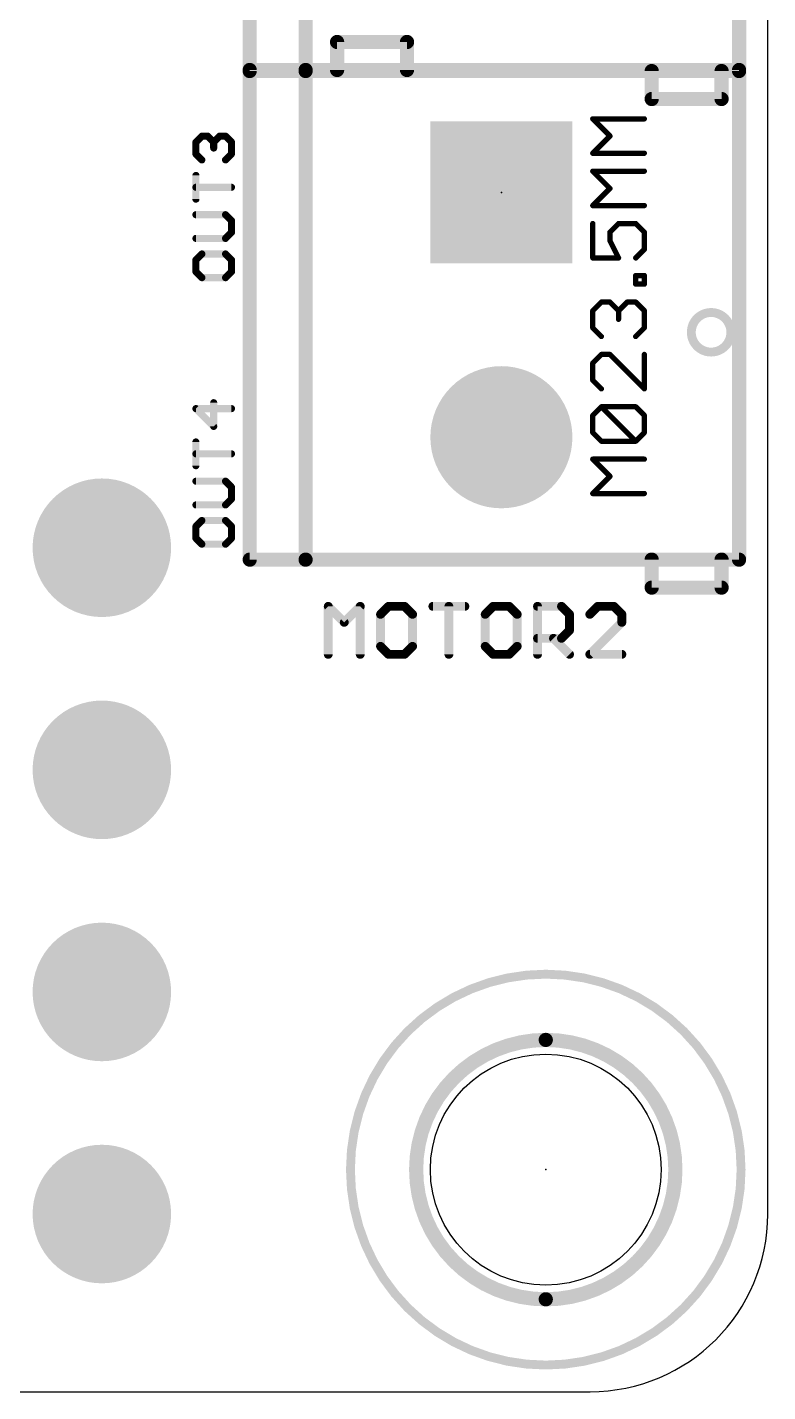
# Model space of a CAD drawing. Extents: x 0 to 3.5, y 0 to 1.5.
# Drawn here: x 3.083 to 3.5, y 0 to 0.768 of the extents above; entities that cross this region are included whole.
import ezdxf

# ---------------------------------------------------------------- set-up
doc = ezdxf.new("R2010")
doc.units = 0
for name, color, linetype in [('17', 82, 'CONTINUOUS'), ('20', 7, 'CONTINUOUS'), ('21', 253, 'CONTINUOUS'), ('23', 7, 'CONTINUOUS'), ('25', 253, 'CONTINUOUS'), ('27', 253, 'CONTINUOUS'), ('39', 22, 'CONTINUOUS'), ('41', 22, 'CONTINUOUS'), ('42', 175, 'CONTINUOUS'), ('51', 253, 'CONTINUOUS')]:
    doc.layers.add(name, color=color, linetype=linetype)

# ---------------------------------------------------------------- blocks, each defined once
blk = doc.blocks.new('ROUNDP')
at = {"const_width": 0.5}
blk.add_lwpolyline([(0, -0.25, 1), (0, 0.25, 1), (0, -0.25)], format="xyb", dxfattribs=at)
blk = doc.blocks.new('SQUAREP')
blk.add_solid([(-0.5, -0.5), (0.5, -0.5), (-0.5, 0.5), (0.5, 0.5)])

msp = doc.modelspace()

# ---------------------------------------------------------------- linework, layer by layer
at = {"layer": '20'}
for p, q in [((3.5, 0.1), (3.5, 1.4)), ((0.1, 0), (3.4, 0))]:
    msp.add_line(p, q, dxfattribs=at)
msp.add_circle((3.375, 0.125), 0.065, dxfattribs=at)
msp.add_arc((3.4, 0.1), 0.1, 270, 0, dxfattribs=at)
at = {"layer": '21'}
for points, const_width in [([(3.208268, 0.743307), (3.208268, 1.018898)], 0.008), ([(3.239764, 0.743307), (3.239764, 1.018898)], 0.008), ([(3.483858, 1.018898), (3.483858, 0.743307)], 0.008), ([(3.208268, 0.468307), (3.208268, 0.743898)], 0.008), ([(3.208268, 0.743898), (3.239764, 0.743898)], 0.008), ([(3.239764, 0.743307), (3.208268, 0.743307)], 0.008), ([(3.239764, 0.743898), (3.483858, 0.743898)], 0.008), ([(3.239764, 0.468307), (3.239764, 0.743898)], 0.008), ([(3.483858, 0.743307), (3.239764, 0.743307)], 0.008), ([(3.483858, 0.743898), (3.483858, 0.468307)], 0.008), ([(3.177983, 0.703305), (3.181319, 0.706641)], 0.004), ([(3.181319, 0.706641), (3.184655, 0.706641)], 0.004), ([(3.184655, 0.706641), (3.187992, 0.703305)], 0.004), ([(3.187992, 0.703305), (3.191328, 0.706641)], 0.004), ([(3.191328, 0.706641), (3.194664, 0.706641)], 0.004), ([(3.194664, 0.706641), (3.198, 0.703305)], 0.004), ([(3.177983, 0.696633), (3.177983, 0.703305)], 0.004), ([(3.187992, 0.703305), (3.187992, 0.699969)], 0.004), ([(3.198, 0.703305), (3.198, 0.696633)], 0.004), ([(3.181319, 0.693296), (3.177983, 0.696633)], 0.004), ([(3.198, 0.696633), (3.194664, 0.693296)], 0.004), ([(3.177983, 0.671198), (3.177983, 0.684542)], 0.004), ([(3.198, 0.67787), (3.177983, 0.67787)], 0.004), ([(3.194664, 0.662444), (3.177983, 0.662444)], 0.004), ([(3.198, 0.659107), (3.194664, 0.662444)], 0.004), ([(3.198, 0.652435), (3.198, 0.659107)], 0.004), ([(3.194664, 0.649099), (3.198, 0.652435)], 0.004), ([(3.177983, 0.649099), (3.194664, 0.649099)], 0.004), ([(3.181319, 0.640345), (3.177983, 0.637008)], 0.004), ([(3.177983, 0.637008), (3.177983, 0.630336)], 0.004), ([(3.194664, 0.640345), (3.181319, 0.640345)], 0.004), ([(3.198, 0.637008), (3.194664, 0.640345)], 0.004), ([(3.198, 0.630336), (3.198, 0.637008)], 0.004), ([(3.177983, 0.630336), (3.181319, 0.627)], 0.004), ([(3.194664, 0.627), (3.198, 0.630336)], 0.004), ([(3.181319, 0.627), (3.194664, 0.627)], 0.004), ([(3.198, 0.553305), (3.177983, 0.553305)], 0.004), ([(3.177983, 0.553305), (3.187992, 0.543296)], 0.004), ([(3.187992, 0.543296), (3.187992, 0.556641)], 0.004), ([(3.177983, 0.521198), (3.177983, 0.534542)], 0.004), ([(3.198, 0.52787), (3.177983, 0.52787)], 0.004), ([(3.194664, 0.512444), (3.177983, 0.512444)], 0.004), ([(3.198, 0.509107), (3.194664, 0.512444)], 0.004), ([(3.198, 0.502435), (3.198, 0.509107)], 0.004), ([(3.177983, 0.499099), (3.194664, 0.499099)], 0.004), ([(3.194664, 0.499099), (3.198, 0.502435)], 0.004), ([(3.181319, 0.490345), (3.177983, 0.487008)], 0.004), ([(3.194664, 0.490345), (3.181319, 0.490345)], 0.004), ([(3.198, 0.487008), (3.194664, 0.490345)], 0.004), ([(3.177983, 0.487008), (3.177983, 0.480336)], 0.004), ([(3.198, 0.480336), (3.198, 0.487008)], 0.004), ([(3.177983, 0.480336), (3.181319, 0.477)], 0.004), ([(3.181319, 0.477), (3.194664, 0.477)], 0.004), ([(3.194664, 0.477), (3.198, 0.480336)], 0.004), ([(3.239764, 0.468307), (3.208268, 0.468307)], 0.008), ([(3.483858, 0.468307), (3.239764, 0.468307)], 0.008)]:
    msp.add_lwpolyline(points, dxfattribs=dict(at, const_width=const_width))
for points, const_width in [([(3.210268, 0.743898, 1), (3.206268, 0.743898)], 0.004), ([(3.208268, 0.745898, 1), (3.208268, 0.741898)], 0.004), ([(3.208268, 0.745307, 1), (3.208268, 0.741307)], 0.004), ([(3.206268, 0.743307, 1), (3.210268, 0.743307)], 0.004), ([(3.239764, 0.745898, 1), (3.239764, 0.741898)], 0.004), ([(3.241764, 0.743898, 1), (3.237764, 0.743898)], 0.004), ([(3.239764, 0.745307, 1), (3.239764, 0.741307)], 0.004), ([(3.237764, 0.743307, 1), (3.241764, 0.743307)], 0.004), ([(3.239764, 0.741898, 1), (3.239764, 0.745898)], 0.004), ([(3.239764, 0.741307, 1), (3.239764, 0.745307)], 0.004), ([(3.485858, 0.743898, 1), (3.481858, 0.743898)], 0.004), ([(3.481858, 0.743307, 1), (3.485858, 0.743307)], 0.004), ([(3.483858, 0.741898, 1), (3.483858, 0.745898)], 0.004), ([(3.483858, 0.741307, 1), (3.483858, 0.745307)], 0.004), ([(3.181319, 0.707641, 1), (3.181319, 0.705641)], 0.002), ([(3.182026, 0.705934, 1), (3.180612, 0.707348)], 0.002), ([(3.185362, 0.707348, 1), (3.183948, 0.705934)], 0.002), ([(3.184655, 0.705641, 1), (3.184655, 0.707641)], 0.002), ([(3.191328, 0.707641, 1), (3.191328, 0.705641)], 0.002), ([(3.192035, 0.705934, 1), (3.190621, 0.707348)], 0.002), ([(3.195371, 0.707348, 1), (3.193957, 0.705934)], 0.002), ([(3.194664, 0.705641, 1), (3.194664, 0.707641)], 0.002), ([(3.178983, 0.703305, 1), (3.176983, 0.703305)], 0.002), ([(3.177276, 0.704012, 1), (3.17869, 0.702598)], 0.002), ([(3.187284, 0.704012, 1), (3.188699, 0.702598)], 0.002), ([(3.188992, 0.703305, 1), (3.186992, 0.703305)], 0.002), ([(3.186992, 0.699969, 1), (3.188992, 0.699969)], 0.002), ([(3.187284, 0.702598, 1), (3.188699, 0.704012)], 0.002), ([(3.199, 0.703305, 1), (3.197, 0.703305)], 0.002), ([(3.197293, 0.702598, 1), (3.198707, 0.704012)], 0.002), ([(3.17869, 0.69734, 1), (3.177276, 0.695925)], 0.002), ([(3.176983, 0.696633, 1), (3.178983, 0.696633)], 0.002), ([(3.180612, 0.692589, 1), (3.182026, 0.694004)], 0.002), ([(3.193957, 0.694003, 1), (3.195371, 0.692589)], 0.002), ([(3.197, 0.696633, 1), (3.199, 0.696633)], 0.002), ([(3.198707, 0.695925, 1), (3.197293, 0.69734)], 0.002), ([(3.178983, 0.684542, 1), (3.176983, 0.684542)], 0.002), ([(3.177983, 0.67887, 1), (3.177983, 0.67687)], 0.002), ([(3.198, 0.67687, 1), (3.198, 0.67887)], 0.002), ([(3.176983, 0.671198, 1), (3.178983, 0.671198)], 0.002), ([(3.177983, 0.663444, 1), (3.177983, 0.661444)], 0.002), ([(3.195371, 0.663151, 1), (3.193957, 0.661736)], 0.002), ([(3.194664, 0.661444, 1), (3.194664, 0.663444)], 0.002), ([(3.199, 0.659107, 1), (3.197, 0.659107)], 0.002), ([(3.197293, 0.6584, 1), (3.198707, 0.659814)], 0.002), ([(3.197, 0.652435, 1), (3.199, 0.652435)], 0.002), ([(3.198707, 0.651728, 1), (3.197293, 0.653142)], 0.002), ([(3.177983, 0.650099, 1), (3.177983, 0.648099)], 0.002), ([(3.193957, 0.649806, 1), (3.195371, 0.648392)], 0.002), ([(3.194664, 0.648099, 1), (3.194664, 0.650099)], 0.002), ([(3.178983, 0.637008, 1), (3.176983, 0.637008)], 0.002), ([(3.177276, 0.637716, 1), (3.17869, 0.636301)], 0.002), ([(3.181319, 0.641345, 1), (3.181319, 0.639345)], 0.002), ([(3.182026, 0.639638, 1), (3.180612, 0.641052)], 0.002), ([(3.195371, 0.641052, 1), (3.193957, 0.639638)], 0.002), ([(3.194664, 0.639345, 1), (3.194664, 0.641345)], 0.002), ([(3.199, 0.637008, 1), (3.197, 0.637008)], 0.002), ([(3.197293, 0.636301, 1), (3.198707, 0.637716)], 0.002), ([(3.17869, 0.631043, 1), (3.177276, 0.629629)], 0.002), ([(3.176983, 0.630336, 1), (3.178983, 0.630336)], 0.002), ([(3.197, 0.630336, 1), (3.199, 0.630336)], 0.002), ([(3.198707, 0.629629, 1), (3.197293, 0.631043)], 0.002), ([(3.181319, 0.628, 1), (3.181319, 0.626)], 0.002), ([(3.180612, 0.626293, 1), (3.182026, 0.627707)], 0.002), ([(3.193957, 0.627707, 1), (3.195371, 0.626293)], 0.002), ([(3.194664, 0.626, 1), (3.194664, 0.628)], 0.002), ([(3.177983, 0.554305, 1), (3.177983, 0.552305)], 0.002), ([(3.17869, 0.554012, 1), (3.177276, 0.552598)], 0.002), ([(3.188992, 0.556641, 1), (3.186992, 0.556641)], 0.002), ([(3.198, 0.552305, 1), (3.198, 0.554305)], 0.002), ([(3.186992, 0.543296, 1), (3.188992, 0.543296)], 0.002), ([(3.187284, 0.542589, 1), (3.188699, 0.544003)], 0.002), ([(3.178983, 0.534542, 1), (3.176983, 0.534542)], 0.002), ([(3.177983, 0.52887, 1), (3.177983, 0.52687)], 0.002), ([(3.198, 0.52687, 1), (3.198, 0.52887)], 0.002), ([(3.176983, 0.521198, 1), (3.178983, 0.521198)], 0.002), ([(3.177983, 0.513444, 1), (3.177983, 0.511444)], 0.002), ([(3.195371, 0.513151, 1), (3.193957, 0.511736)], 0.002), ([(3.194664, 0.511444, 1), (3.194664, 0.513444)], 0.002), ([(3.199, 0.509107, 1), (3.197, 0.509107)], 0.002), ([(3.197293, 0.5084, 1), (3.198707, 0.509814)], 0.002), ([(3.177983, 0.500099, 1), (3.177983, 0.498099)], 0.002), ([(3.193957, 0.499806, 1), (3.195371, 0.498392)], 0.002), ([(3.194664, 0.498099, 1), (3.194664, 0.500099)], 0.002), ([(3.197, 0.502435, 1), (3.199, 0.502435)], 0.002), ([(3.198707, 0.501728, 1), (3.197293, 0.503142)], 0.002), ([(3.181319, 0.491345, 1), (3.181319, 0.489345)], 0.002), ([(3.182026, 0.489638, 1), (3.180612, 0.491052)], 0.002), ([(3.195371, 0.491052, 1), (3.193957, 0.489638)], 0.002), ([(3.194664, 0.489345, 1), (3.194664, 0.491345)], 0.002), ([(3.178983, 0.487008, 1), (3.176983, 0.487008)], 0.002), ([(3.177276, 0.487716, 1), (3.17869, 0.486301)], 0.002), ([(3.199, 0.487008, 1), (3.197, 0.487008)], 0.002), ([(3.197293, 0.486301, 1), (3.198707, 0.487716)], 0.002), ([(3.17869, 0.481043, 1), (3.177276, 0.479629)], 0.002), ([(3.176983, 0.480336, 1), (3.178983, 0.480336)], 0.002), ([(3.181319, 0.478, 1), (3.181319, 0.476)], 0.002), ([(3.180612, 0.476293, 1), (3.182026, 0.477707)], 0.002), ([(3.193957, 0.477707, 1), (3.195371, 0.476293)], 0.002), ([(3.194664, 0.476, 1), (3.194664, 0.478)], 0.002), ([(3.197, 0.480336, 1), (3.199, 0.480336)], 0.002), ([(3.198707, 0.479629, 1), (3.197293, 0.481043)], 0.002), ([(3.208268, 0.470307, 1), (3.208268, 0.466307)], 0.004), ([(3.206268, 0.468307, 1), (3.210268, 0.468307)], 0.004), ([(3.239764, 0.470307, 1), (3.239764, 0.466307)], 0.004), ([(3.237764, 0.468307, 1), (3.241764, 0.468307)], 0.004), ([(3.239764, 0.466307, 1), (3.239764, 0.470307)], 0.004), ([(3.481858, 0.468307, 1), (3.485858, 0.468307)], 0.004), ([(3.483858, 0.466307, 1), (3.483858, 0.470307)], 0.004)]:
    msp.add_lwpolyline(points, format="xyb", dxfattribs=dict(at, const_width=const_width))
at = {"layer": '23'}
for p in [(3.35, 0.675), (3.375, 0.125)]:
    msp.add_point(p, dxfattribs=at)
at = {"layer": '25', "const_width": 0.005}
for points in [[(3.2525, 0.415), (3.2525, 0.442023)], [(3.2525, 0.442023), (3.261508, 0.433015)], [(3.261508, 0.433015), (3.270515, 0.442023)], [(3.270515, 0.442023), (3.270515, 0.415)], [(3.286469, 0.442023), (3.281965, 0.437519)], [(3.281965, 0.437519), (3.281965, 0.419504)], [(3.295477, 0.442023), (3.286469, 0.442023)], [(3.299981, 0.437519), (3.295477, 0.442023)], [(3.299981, 0.419504), (3.299981, 0.437519)], [(3.31143, 0.442023), (3.329446, 0.442023)], [(3.320438, 0.415), (3.320438, 0.442023)], [(3.345399, 0.442023), (3.340896, 0.437519)], [(3.340896, 0.437519), (3.340896, 0.419504)], [(3.354407, 0.442023), (3.345399, 0.442023)], [(3.358911, 0.437519), (3.354407, 0.442023)], [(3.358911, 0.419504), (3.358911, 0.437519)], [(3.370361, 0.415), (3.370361, 0.442023)], [(3.370361, 0.442023), (3.383872, 0.442023)], [(3.383872, 0.442023), (3.388376, 0.437519)], [(3.388376, 0.437519), (3.388376, 0.428511)], [(3.40433, 0.442023), (3.399826, 0.437519)], [(3.413337, 0.442023), (3.40433, 0.442023)], [(3.417841, 0.437519), (3.413337, 0.442023)], [(3.417841, 0.433015), (3.417841, 0.437519)], [(3.388376, 0.428511), (3.383872, 0.424008)], [(3.399826, 0.415), (3.417841, 0.433015)], [(3.383872, 0.424008), (3.370361, 0.424008)], [(3.379368, 0.424008), (3.388376, 0.415)], [(3.281965, 0.419504), (3.286469, 0.415)], [(3.286469, 0.415), (3.295477, 0.415)], [(3.295477, 0.415), (3.299981, 0.419504)], [(3.340896, 0.419504), (3.345399, 0.415)], [(3.345399, 0.415), (3.354407, 0.415)], [(3.354407, 0.415), (3.358911, 0.419504)], [(3.417841, 0.415), (3.399826, 0.415)]]:
    msp.add_lwpolyline(points, dxfattribs=at)
at = {"layer": '25', "const_width": 0.0025}
for points in [[(3.25375, 0.442023, 1), (3.25125, 0.442023)], [(3.253384, 0.442907, 1), (3.251616, 0.441139)], [(3.271765, 0.442023, 1), (3.269265, 0.442023)], [(3.271399, 0.441139, 1), (3.269632, 0.442907)], [(3.283215, 0.437519, 1), (3.280715, 0.437519)], [(3.281081, 0.438403, 1), (3.282849, 0.436635)], [(3.286469, 0.443273, 1), (3.286469, 0.440773)], [(3.287353, 0.441139, 1), (3.285585, 0.442907)], [(3.29636, 0.442907, 1), (3.294593, 0.441139)], [(3.295477, 0.440773, 1), (3.295477, 0.443273)], [(3.301231, 0.437519, 1), (3.298731, 0.437519)], [(3.299097, 0.436635, 1), (3.300864, 0.438403)], [(3.31143, 0.443273, 1), (3.31143, 0.440773)], [(3.321688, 0.442023, 1), (3.319188, 0.442023)], [(3.329446, 0.440773, 1), (3.329446, 0.443273)], [(3.342146, 0.437519, 1), (3.339646, 0.437519)], [(3.340012, 0.438403, 1), (3.341779, 0.436635)], [(3.345399, 0.443273, 1), (3.345399, 0.440773)], [(3.346283, 0.441139, 1), (3.344515, 0.442907)], [(3.355291, 0.442907, 1), (3.353523, 0.441139)], [(3.354407, 0.440773, 1), (3.354407, 0.443273)], [(3.360161, 0.437519, 1), (3.357661, 0.437519)], [(3.358027, 0.436635, 1), (3.359795, 0.438403)], [(3.371611, 0.442023, 1), (3.369111, 0.442023)], [(3.370361, 0.443273, 1), (3.370361, 0.440773)], [(3.384756, 0.442907, 1), (3.382988, 0.441139)], [(3.383872, 0.440773, 1), (3.383872, 0.443273)], [(3.389626, 0.437519, 1), (3.387126, 0.437519)], [(3.387492, 0.436635, 1), (3.38926, 0.438403)], [(3.398942, 0.438403, 1), (3.40071, 0.436635)], [(3.40433, 0.443273, 1), (3.40433, 0.440773)], [(3.405214, 0.441139, 1), (3.403446, 0.442907)], [(3.414221, 0.442907, 1), (3.412453, 0.441139)], [(3.413337, 0.440773, 1), (3.413337, 0.443273)], [(3.419091, 0.437519, 1), (3.416591, 0.437519)], [(3.416957, 0.436635, 1), (3.418725, 0.438403)], [(3.260624, 0.433899, 1), (3.262392, 0.432131)], [(3.260624, 0.432131, 1), (3.262392, 0.433899)], [(3.38926, 0.427628, 1), (3.387492, 0.429395)], [(3.416591, 0.433015, 1), (3.419091, 0.433015)], [(3.418725, 0.432131, 1), (3.416957, 0.433899)], [(3.370361, 0.425258, 1), (3.370361, 0.422758)], [(3.380252, 0.424892, 1), (3.378484, 0.423124)], [(3.382988, 0.424892, 1), (3.384756, 0.423124)], [(3.383872, 0.422758, 1), (3.383872, 0.425258)], [(3.387126, 0.428511, 1), (3.389626, 0.428511)], [(3.25125, 0.415, 1), (3.25375, 0.415)], [(3.269265, 0.415, 1), (3.271765, 0.415)], [(3.282849, 0.420388, 1), (3.281081, 0.41862)], [(3.280715, 0.419504, 1), (3.283215, 0.419504)], [(3.286469, 0.41625, 1), (3.286469, 0.41375)], [(3.285585, 0.414116, 1), (3.287353, 0.415884)], [(3.294593, 0.415884, 1), (3.29636, 0.414116)], [(3.295477, 0.41375, 1), (3.295477, 0.41625)], [(3.298731, 0.419504, 1), (3.301231, 0.419504)], [(3.300864, 0.41862, 1), (3.299097, 0.420388)], [(3.319188, 0.415, 1), (3.321688, 0.415)], [(3.341779, 0.420388, 1), (3.340012, 0.41862)], [(3.339646, 0.419504, 1), (3.342146, 0.419504)], [(3.345399, 0.41625, 1), (3.345399, 0.41375)], [(3.344515, 0.414116, 1), (3.346283, 0.415884)], [(3.353523, 0.415884, 1), (3.355291, 0.414116)], [(3.354407, 0.41375, 1), (3.354407, 0.41625)], [(3.357661, 0.419504, 1), (3.360161, 0.419504)], [(3.359795, 0.41862, 1), (3.358027, 0.420388)], [(3.369111, 0.415, 1), (3.371611, 0.415)], [(3.387492, 0.414116, 1), (3.38926, 0.415884)], [(3.399826, 0.41625, 1), (3.399826, 0.41375)], [(3.398942, 0.415884, 1), (3.40071, 0.414116)], [(3.417841, 0.41375, 1), (3.417841, 0.41625)]]:
    msp.add_lwpolyline(points, format="xyb", dxfattribs=at)
at = {"layer": '27', "const_width": 0.003}
for points in [[(3.41115, 0.70671), (3.401475, 0.716385)], [(3.401475, 0.716385), (3.4305, 0.716385)], [(3.401475, 0.697035), (3.41115, 0.70671)], [(3.4305, 0.697035), (3.401475, 0.697035)], [(3.41115, 0.677244), (3.401475, 0.686919)], [(3.401475, 0.686919), (3.4305, 0.686919)], [(3.401475, 0.66757), (3.41115, 0.677244)], [(3.4305, 0.66757), (3.401475, 0.66757)], [(3.401475, 0.657454), (3.401475, 0.638104)], [(3.41115, 0.652617), (3.415988, 0.657454)], [(3.41115, 0.647779), (3.41115, 0.652617)], [(3.415988, 0.657454), (3.425663, 0.657454)], [(3.425663, 0.657454), (3.4305, 0.652617)], [(3.4305, 0.652617), (3.4305, 0.642942)], [(3.415988, 0.638104), (3.41115, 0.647779)], [(3.401475, 0.638104), (3.415988, 0.638104)], [(3.4305, 0.642942), (3.425663, 0.638104)], [(3.425663, 0.623372), (3.425663, 0.628209)], [(3.425663, 0.628209), (3.4305, 0.628209)], [(3.4305, 0.628209), (3.4305, 0.623372)], [(3.4305, 0.623372), (3.425663, 0.623372)], [(3.401475, 0.608419), (3.406313, 0.613257)], [(3.406313, 0.613257), (3.41115, 0.613257)], [(3.41115, 0.613257), (3.415988, 0.608419)], [(3.415988, 0.608419), (3.420825, 0.613257)], [(3.420825, 0.613257), (3.425663, 0.613257)], [(3.425663, 0.613257), (3.4305, 0.608419)], [(3.401475, 0.598744), (3.401475, 0.608419)], [(3.415988, 0.608419), (3.415988, 0.603582)], [(3.4305, 0.608419), (3.4305, 0.598744)], [(3.406313, 0.593907), (3.401475, 0.598744)], [(3.4305, 0.598744), (3.425663, 0.593907)], [(3.406313, 0.583791), (3.401475, 0.578954)], [(3.41115, 0.583791), (3.406313, 0.583791)], [(3.4305, 0.564442), (3.41115, 0.583791)], [(3.4305, 0.583791), (3.4305, 0.564442)], [(3.401475, 0.578954), (3.401475, 0.569279)], [(3.401475, 0.569279), (3.406313, 0.564442)], [(3.401475, 0.549489), (3.406313, 0.554326)], [(3.406313, 0.554326), (3.425663, 0.554326)], [(3.425663, 0.534976), (3.406313, 0.554326)], [(3.425663, 0.554326), (3.4305, 0.549489)], [(3.401475, 0.539814), (3.401475, 0.549489)], [(3.4305, 0.549489), (3.4305, 0.539814)], [(3.406313, 0.534976), (3.401475, 0.539814)], [(3.4305, 0.539814), (3.425663, 0.534976)], [(3.425663, 0.534976), (3.406313, 0.534976)], [(3.41115, 0.515186), (3.401475, 0.524861)], [(3.401475, 0.524861), (3.4305, 0.524861)], [(3.401475, 0.505511), (3.41115, 0.515186)], [(3.4305, 0.505511), (3.401475, 0.505511)]]:
    msp.add_lwpolyline(points, dxfattribs=at)
at = {"layer": '27', "const_width": 0.0015}
for points in [[(3.402006, 0.716915, 1), (3.400945, 0.715854)], [(3.401475, 0.717135, 1), (3.401475, 0.715635)], [(3.4305, 0.715635, 1), (3.4305, 0.717135)], [(3.411681, 0.706179, 1), (3.41062, 0.70724)], [(3.41062, 0.706179, 1), (3.411681, 0.70724)], [(3.401475, 0.697785, 1), (3.401475, 0.696285)], [(3.400945, 0.697565, 1), (3.402006, 0.696504)], [(3.4305, 0.696285, 1), (3.4305, 0.697785)], [(3.402006, 0.68745, 1), (3.400945, 0.686389)], [(3.401475, 0.687669, 1), (3.401475, 0.686169)], [(3.4305, 0.686169, 1), (3.4305, 0.687669)], [(3.411681, 0.676714, 1), (3.41062, 0.677775)], [(3.41062, 0.676714, 1), (3.411681, 0.677775)], [(3.401475, 0.66832, 1), (3.401475, 0.66682)], [(3.400945, 0.6681, 1), (3.402006, 0.667039)], [(3.4305, 0.66682, 1), (3.4305, 0.66832)], [(3.402225, 0.657454, 1), (3.400725, 0.657454)], [(3.4119, 0.652617, 1), (3.4104, 0.652617)], [(3.41062, 0.653147, 1), (3.411681, 0.652086)], [(3.415988, 0.658204, 1), (3.415988, 0.656704)], [(3.416518, 0.656924, 1), (3.415457, 0.657985)], [(3.426193, 0.657985, 1), (3.425132, 0.656924)], [(3.425663, 0.656704, 1), (3.425663, 0.658204)], [(3.43125, 0.652617, 1), (3.42975, 0.652617)], [(3.42997, 0.652086, 1), (3.43103, 0.653147)], [(3.411821, 0.648115, 1), (3.410479, 0.647444)], [(3.4104, 0.647779, 1), (3.4119, 0.647779)], [(3.401475, 0.638854, 1), (3.401475, 0.637354)], [(3.400725, 0.638104, 1), (3.402225, 0.638104)], [(3.415317, 0.637769, 1), (3.416659, 0.63844)], [(3.415988, 0.637354, 1), (3.415988, 0.638854)], [(3.425132, 0.638635, 1), (3.426193, 0.637574)], [(3.42975, 0.642942, 1), (3.43125, 0.642942)], [(3.43103, 0.642411, 1), (3.42997, 0.643472)], [(3.426413, 0.628209, 1), (3.424913, 0.628209)], [(3.425663, 0.628959, 1), (3.425663, 0.627459)], [(3.43125, 0.628209, 1), (3.42975, 0.628209)], [(3.4305, 0.627459, 1), (3.4305, 0.628959)], [(3.425663, 0.624122, 1), (3.425663, 0.622622)], [(3.424913, 0.623372, 1), (3.426413, 0.623372)], [(3.42975, 0.623372, 1), (3.43125, 0.623372)], [(3.4305, 0.622622, 1), (3.4305, 0.624122)], [(3.406313, 0.614007, 1), (3.406313, 0.612507)], [(3.406843, 0.612726, 1), (3.405782, 0.613787)], [(3.411681, 0.613787, 1), (3.41062, 0.612726)], [(3.41115, 0.612507, 1), (3.41115, 0.614007)], [(3.420825, 0.614007, 1), (3.420825, 0.612507)], [(3.421356, 0.612726, 1), (3.420295, 0.613787)], [(3.426193, 0.613787, 1), (3.425132, 0.612726)], [(3.425663, 0.612507, 1), (3.425663, 0.614007)], [(3.402225, 0.608419, 1), (3.400725, 0.608419)], [(3.400945, 0.608949, 1), (3.402006, 0.607889)], [(3.416738, 0.608419, 1), (3.415238, 0.608419)], [(3.415457, 0.608949, 1), (3.416518, 0.607889)], [(3.415457, 0.607889, 1), (3.416518, 0.608949)], [(3.43125, 0.608419, 1), (3.42975, 0.608419)], [(3.42997, 0.607889, 1), (3.43103, 0.608949)], [(3.400725, 0.598744, 1), (3.402225, 0.598744)], [(3.402006, 0.599274, 1), (3.400945, 0.598214)], [(3.415238, 0.603582, 1), (3.416738, 0.603582)], [(3.42975, 0.598744, 1), (3.43125, 0.598744)], [(3.43103, 0.598214, 1), (3.42997, 0.599274)], [(3.405782, 0.593376, 1), (3.406843, 0.594437)], [(3.425132, 0.594437, 1), (3.426193, 0.593376)], [(3.406313, 0.584541, 1), (3.406313, 0.583041)], [(3.406843, 0.583261, 1), (3.405782, 0.584322)], [(3.411681, 0.584322, 1), (3.41062, 0.583261)], [(3.41115, 0.583041, 1), (3.41115, 0.584541)], [(3.43125, 0.583791, 1), (3.42975, 0.583791)], [(3.402225, 0.578954, 1), (3.400725, 0.578954)], [(3.400945, 0.579484, 1), (3.402006, 0.578424)], [(3.400725, 0.569279, 1), (3.402225, 0.569279)], [(3.402006, 0.569809, 1), (3.400945, 0.568749)], [(3.405782, 0.563911, 1), (3.406843, 0.564972)], [(3.42975, 0.564442, 1), (3.43125, 0.564442)], [(3.42997, 0.563911, 1), (3.43103, 0.564972)], [(3.406313, 0.555076, 1), (3.406313, 0.553576)], [(3.406843, 0.554856, 1), (3.405782, 0.553796)], [(3.406843, 0.553796, 1), (3.405782, 0.554856)], [(3.426193, 0.554856, 1), (3.425132, 0.553796)], [(3.425663, 0.553576, 1), (3.425663, 0.555076)], [(3.402225, 0.549489, 1), (3.400725, 0.549489)], [(3.400945, 0.550019, 1), (3.402006, 0.548958)], [(3.43125, 0.549489, 1), (3.42975, 0.549489)], [(3.42997, 0.548958, 1), (3.43103, 0.550019)], [(3.402006, 0.540344, 1), (3.400945, 0.539283)], [(3.400725, 0.539814, 1), (3.402225, 0.539814)], [(3.42975, 0.539814, 1), (3.43125, 0.539814)], [(3.43103, 0.539283, 1), (3.42997, 0.540344)], [(3.406313, 0.535726, 1), (3.406313, 0.534226)], [(3.405782, 0.534446, 1), (3.406843, 0.535507)], [(3.425132, 0.535507, 1), (3.426193, 0.534446)], [(3.425132, 0.534446, 1), (3.426193, 0.535507)], [(3.425663, 0.534226, 1), (3.425663, 0.535726)], [(3.401475, 0.525611, 1), (3.401475, 0.524111)], [(3.402006, 0.525391, 1), (3.400945, 0.524331)], [(3.4305, 0.524111, 1), (3.4305, 0.525611)], [(3.411681, 0.514656, 1), (3.41062, 0.515716)], [(3.41062, 0.514656, 1), (3.411681, 0.515716)], [(3.401475, 0.506261, 1), (3.401475, 0.504761)], [(3.4305, 0.504761, 1), (3.4305, 0.506261)], [(3.400945, 0.506042, 1), (3.402006, 0.504981)]]:
    msp.add_lwpolyline(points, format="xyb", dxfattribs=at)
at = {"layer": '39', "const_width": 0.005}
msp.add_lwpolyline([(3.375, 0.015, 1), (3.375, 0.235, 1), (3.375, 0.015)], format="xyb", dxfattribs=at)
at = {"layer": '41'}
for points, const_width in [([(3.375, 0.198, 1), (3.375, 0.052)], 0.008), ([(3.375, 0.052, 1), (3.375, 0.198)], 0.008), ([(3.375, 0.2, 1), (3.375, 0.196)], 0.004), ([(3.375, 0.196, 1), (3.375, 0.2)], 0.004), ([(3.375, 0.054, 1), (3.375, 0.05)], 0.004), ([(3.375, 0.05, 1), (3.375, 0.054)], 0.004)]:
    msp.add_lwpolyline(points, format="xyb", dxfattribs=dict(at, const_width=const_width))
at = {"layer": '42'}
for points, const_width in [([(3.375, 0.198, 1), (3.375, 0.052)], 0.008), ([(3.375, 0.052, 1), (3.375, 0.198)], 0.008), ([(3.375, 0.2, 1), (3.375, 0.196)], 0.004), ([(3.375, 0.196, 1), (3.375, 0.2)], 0.004), ([(3.375, 0.054, 1), (3.375, 0.05)], 0.004), ([(3.375, 0.05, 1), (3.375, 0.054)], 0.004)]:
    msp.add_lwpolyline(points, format="xyb", dxfattribs=dict(at, const_width=const_width))
at = {"layer": '51', "const_width": 0.008}
for points in [[(3.29685, 0.759646), (3.25748, 0.759646)], [(3.25748, 0.759646), (3.25748, 0.743898)], [(3.29685, 0.743898), (3.29685, 0.759646)], [(3.434646, 0.727559), (3.434646, 0.743307)], [(3.474016, 0.743307), (3.474016, 0.727559)], [(3.474016, 0.727559), (3.434646, 0.727559)], [(3.434646, 0.452559), (3.434646, 0.468307)], [(3.474016, 0.468307), (3.474016, 0.452559)], [(3.474016, 0.452559), (3.434646, 0.452559)]]:
    msp.add_lwpolyline(points, dxfattribs=at)
at = {"layer": '51'}
for points, const_width in [([(3.25748, 0.761646, 1), (3.25748, 0.757646)], 0.004), ([(3.25948, 0.759646, 1), (3.25548, 0.759646)], 0.004), ([(3.29885, 0.759646, 1), (3.29485, 0.759646)], 0.004), ([(3.29685, 0.757646, 1), (3.29685, 0.761646)], 0.004), ([(3.25548, 0.743898, 1), (3.25948, 0.743898)], 0.004), ([(3.29485, 0.743898, 1), (3.29885, 0.743898)], 0.004), ([(3.436646, 0.743307, 1), (3.432646, 0.743307)], 0.004), ([(3.476016, 0.743307, 1), (3.472016, 0.743307)], 0.004), ([(3.434646, 0.729559, 1), (3.434646, 0.725559)], 0.004), ([(3.432646, 0.727559, 1), (3.436646, 0.727559)], 0.004), ([(3.472016, 0.727559, 1), (3.476016, 0.727559)], 0.004), ([(3.474016, 0.725559, 1), (3.474016, 0.729559)], 0.004), ([(3.46811, 0.585126, 1), (3.46811, 0.607394, 1), (3.46811, 0.585126)], 0.005), ([(3.436646, 0.468307, 1), (3.432646, 0.468307)], 0.004), ([(3.476016, 0.468307, 1), (3.472016, 0.468307)], 0.004), ([(3.434646, 0.454559, 1), (3.434646, 0.450559)], 0.004), ([(3.432646, 0.452559, 1), (3.436646, 0.452559)], 0.004), ([(3.472016, 0.452559, 1), (3.476016, 0.452559)], 0.004), ([(3.474016, 0.450559, 1), (3.474016, 0.454559)], 0.004)]:
    msp.add_lwpolyline(points, format="xyb", dxfattribs=dict(at, const_width=const_width))

# ---------------------------------------------------------------- block references
at = {"layer": '17'}
for name, p, xscale, yscale, rotation in [('SQUAREP', (3.35, 0.675), 0.08, 0.08, 270), ('SQUAREP', (3.35, 0.675), 0.08, 0.08, 270), ('ROUNDP', (3.35, 0.537205), 0.08, 0.08, 270), ('ROUNDP', (3.35, 0.537205), 0.08, 0.08, 270), ('ROUNDP', (3.125, 0.475), 0.078, 0.078, 180), ('ROUNDP', (3.125, 0.475), 0.078, 0.078, 180), ('ROUNDP', (3.125, 0.35), 0.078, 0.078, 180), ('ROUNDP', (3.125, 0.35), 0.078, 0.078, 180), ('ROUNDP', (3.125, 0.225), 0.078, 0.078, 180), ('ROUNDP', (3.125, 0.225), 0.078, 0.078, 180), ('ROUNDP', (3.125, 0.1), 0.078, 0.078, 180), ('ROUNDP', (3.125, 0.1), 0.078, 0.078, 180)]:
    msp.add_blockref(name, p, dxfattribs=dict(at, xscale=xscale, yscale=yscale, rotation=rotation))

doc.saveas('drawing.dxf')
